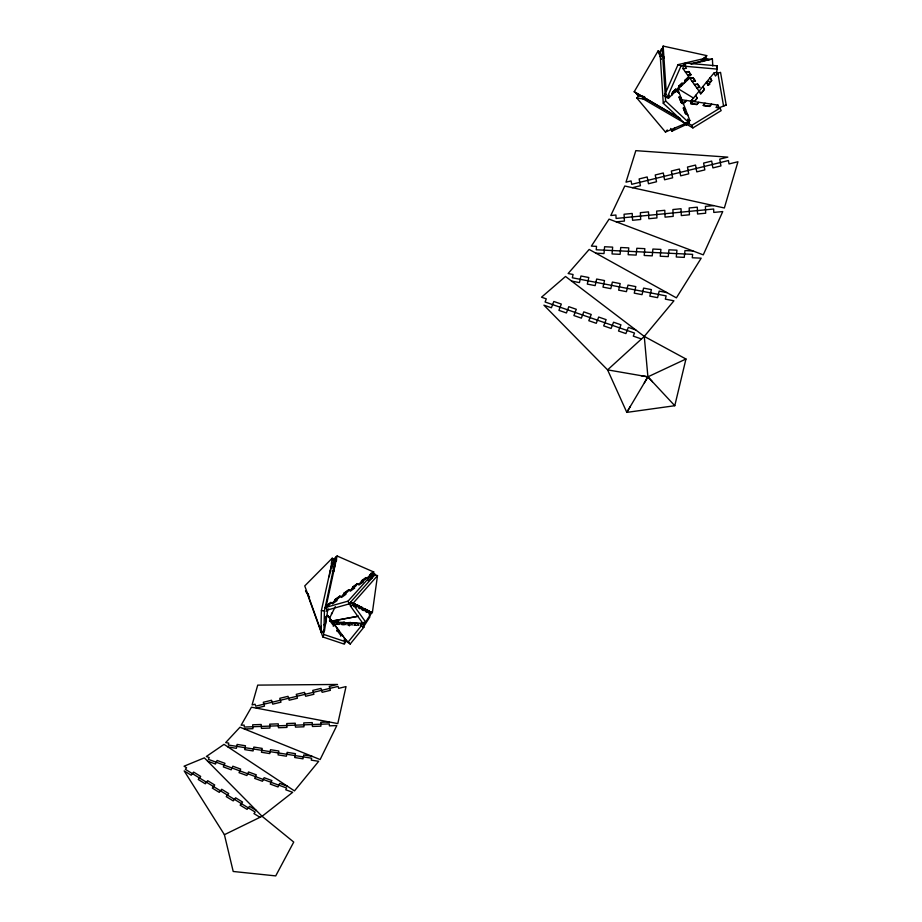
<?xml version="1.0" encoding="UTF-8"?>
<svg xmlns="http://www.w3.org/2000/svg" width="922" height="922" viewBox="0 0 922 922"><rect width="100%" height="100%" fill="white"/><g stroke="black" fill="none" stroke-linecap="round" stroke-linejoin="round"><path stroke-width="1.38" d="M326.123 611.298L327.656 610.479L324.429 630.936L324.325 629.599L323.933 632.1L320.902 631.904L321.375 610.675L331.897 562.996L334.801 563.181L333.891 570.948L332.381 571.778M323.933 632.1L324.417 610.871L335.965 557.095L332.957 560.115M717.685 74.279L716.751 72.354L717.281 65.877L685.15 63.019L685.023 66.257L686.475 68.32L683.075 68.724L683.202 65.497L685.472 65.22M331.54 614.225L331.597 613.107M716.867 69.138L717.281 65.877M369.618 612.058L372.35 612.681L377.501 575.616L370.84 573.323M332.001 568.183L332.819 563.054L334.893 564.541L333.891 570.948L331.943 570.833M333.626 563.941L334.306 559.689L332.231 558.202L304.756 585.908L320.718 630.279L322.884 631.743L323.876 634.474L322.85 636.975L344.39 644.178L345.427 641.689L344.102 639.914L345.934 639.972L344.897 642.45M320.718 630.279L321.375 626.153M329.269 576.757L330.295 570.303M332.231 558.202L331.321 563.884L332.819 563.054M320.902 631.904L321.294 629.403M330.871 569.416L331.897 562.996M370.045 574.66L371.681 575.973L367.486 578.958L365.85 577.621L361.62 580.63L363.268 581.966L359.004 584.997L357.344 583.649L356.146 585.724L351.835 588.789L353.034 586.715L354.693 588.063L350.348 591.152L348.689 589.792L347.49 591.878L343.088 595.001L344.286 592.904L345.969 594.275L341.532 597.421L339.861 596.05L338.651 598.148L334.179 601.328L335.377 599.231L337.06 600.602L332.554 603.818L330.86 602.435L329.65 604.544L325.086 607.782L326.296 605.662L337.083 555.978L373.779 572.009L372.58 574.049L368.846 576.711L370.045 574.66L373.779 572.009M630.314 406.498L626.822 412.388L674.777 405.715L685.956 359.004L644.271 336.415L565.532 276.473L541.525 297.195L546.285 298.855L545.098 302.001L634.509 333.038L633.287 336.138L641.47 338.973M361.309 607.817L365.838 609.35L365.331 611.413L367.037 612.277L367.544 610.226L364.766 609.58M367.544 610.226L369.238 611.09L368.731 613.13L370.402 613.971L370.898 611.943L368.155 611.309M350.452 602.297L355.189 603.898L354.659 606.031L356.491 606.953L357.021 604.832L354.152 604.175M357.021 604.832L358.819 605.754L358.301 607.863L360.087 608.774L360.606 606.676L357.771 606.019M360.606 606.676L362.369 607.575L361.85 609.661L363.602 610.537L364.109 608.462M666.053 94.908L665.43 96.983L668.438 98.262L690.382 77.287M668.438 98.262L669.372 95.15L667.309 97.11L664.301 95.83L678.027 64.644L703.428 58.731L706.321 59.93M706.402 60.114L703.428 58.731L702.391 61.578L705.687 58.443L706.713 55.608L663.172 46.1L662.203 48.958L665.615 100.959L688.907 122.718L686.544 124.966L663.264 103.252L660.313 56.668L662.561 54.41L664.071 58.328M667.309 97.11L681.07 65.911L685.726 64.805M329.65 618.005L335.331 606.641M332.623 624.09L333.66 622.235L335.631 621.785L338.593 621.924L336.622 622.385L335.585 624.24L338.57 624.401L339.619 622.523L344.621 622.212L342.638 622.673L341.589 624.551L344.632 624.713L345.692 622.823L350.775 622.5L348.77 622.972L347.709 624.874L350.821 625.035L351.881 623.122L357.045 622.799L355.028 623.272L353.967 625.197L357.137 625.37L358.209 623.433L363.452 623.111L364.017 626.096L369.849 617.002L369.319 614.179M363.948 627.133L362.761 627.064L363.833 625.128L361.424 623.583L360.352 625.531L363.948 627.133L350.199 644.029L345.773 640.433M337.083 555.978L332.9 561.152M365.85 577.621L364.651 579.684L360.421 582.692M680.332 118.731L634.198 91.774L658.101 50.917L660.221 52.335L661.547 55.781M659.403 52.519L661.558 48.854L663.183 51.586L661.558 48.843M659.276 53.856L662.146 48.947M644.363 382.803L647.901 376.844L685.956 359.004M353.599 604.59L350.383 605.938L363.095 623.675L365.631 621.993L371.14 613.487L366.691 610.03L367.786 611.782L366.08 610.917L363.256 608.266L364.351 610.041L362.611 609.154L359.73 606.469L360.848 608.266L359.061 607.356L356.134 604.636L357.263 606.446L355.443 605.524L352.458 602.758L349.922 604.429L351.052 606.261L353.599 604.59L352.458 602.758M363.095 623.675L364.006 622.269M347.778 642.496L361.528 625.589M690.394 101.789L713.916 73.069L716.59 72.273L717.639 74.256M694.393 101.397L697.055 98.158L695.684 95.335L697.205 98.239L694.543 101.466M706.517 82.116L707.912 84.974L711.6 80.491L710.194 77.609L711.761 80.571L708.061 85.055L706.517 82.116L709.168 81.309M718.365 108.07L726.19 105.027L720.543 72.354L717.869 73.161L715.495 76.042L713.916 73.069M670.663 128.446L671.965 131.166L674.904 127.605M644.271 336.415L647.901 376.844L626.81 412.376L607.586 369.872L644.271 336.426L673.936 300.803L665.338 299.143L666.145 295.893L572.332 277.787L573.069 274.479L568.113 273.523L589.181 249.447L676.391 297.864L701.193 258.172L692.261 257.757L692.618 254.357L596.223 249.781L596.522 246.358L591.371 246.116L609.085 219.125L703.267 254.864L722.744 211.564L713.778 212.429L713.663 209.017L616.103 218.445L615.919 215.022L610.79 215.518L624.793 186.014L724.358 207.98L737.946 161.753L729.014 163.943L728.415 160.543L631.731 184.308L631.074 180.919L625.992 182.164L635.823 150.655L727.827 157.132L719.748 159.114L720.946 165.925L712.89 167.908L711.68 161.096L703.613 163.079L704.834 169.89L696.778 171.872L695.545 165.073L687.478 167.055L688.722 173.843L680.667 175.825L679.41 169.037L671.354 171.019L672.622 177.808L664.566 179.778L663.298 172.99L655.231 174.973L656.522 181.761L648.477 183.743L647.175 176.955L639.13 178.937L640.433 185.714L632.4 187.696M719.068 107.655L717.961 105.085L715.979 107.448L720.059 108.047L721.165 110.617L692.906 127.916L643.302 98.977L642.15 96.51M353.345 602.953L377.501 575.616M326.791 609.177L325.904 606.353L327.702 606.146L326.031 607.333L326.918 610.168L348.977 603.956L374.735 574.994L374.701 573.968L372.119 572.839M326.031 607.333L348.09 601.121L371.405 575.098L372.234 577.806L368.051 580.791M644.501 96.856L638.704 95.946L636.814 97.997L665.43 132.03L667.286 129.967M663.264 103.252L665.615 100.959M688.308 122.038L689.887 120.54L677.555 88.65M660.313 56.668L662.722 54.375L663.725 56.991M664.301 95.83L666.364 93.871M700.466 61.544L706.713 55.608M685.91 80.56L688.031 78.635M326.918 610.168L328.589 608.969M326.296 605.662L330.86 602.435M335.377 599.231L339.861 596.05M344.286 592.904L348.689 589.792M353.034 586.715L357.344 583.649M325.904 606.353L330.468 603.115L332.266 602.907L336.784 599.692L334.986 599.911L339.469 596.73L341.255 596.522L345.681 593.376L343.906 593.584L348.297 590.472L350.072 590.253L354.417 587.164L352.653 587.383L356.964 584.329L358.727 584.11L362.991 581.079L361.228 581.298L371.405 575.098M352.619 604.809L354.313 603.703M353.748 606.63L355.443 605.524M356.284 606.653L357.943 605.558M359.857 608.462L361.505 607.379M363.349 610.226L364.985 609.154M366.772 611.954L368.385 610.894M369.538 614.548L371.14 613.487M344.113 642.957L346.66 641.297L343.71 637.321M333.245 626.245L334.928 625.151L339.296 631.386L338.57 630.049L336.749 629.991L340.414 634.924L342.235 634.993L342.961 636.318M336.887 631.144L338.57 630.049M340.541 636.088L342.235 634.993M326.065 616.564L327.736 615.481L345.934 639.972M329.65 621.382L331.321 620.299L332.047 621.635L327.736 615.481M687.351 122.822L691.765 125.38L720.059 108.047M325.051 618.063L326.595 617.244L326.48 615.908L325.512 624.067L323.979 624.874M371.301 575.72L374.701 573.968M371.301 576.78L374.712 575.017M260.016 817.295L253.965 813.596L255.175 812.063L185.368 769.328L186.578 767.761L184.054 766.205L204.338 757.861L262.079 816.293L293.738 842.074L275.724 875.9L233.208 871.474L224.415 834.698L262.079 816.293L292.677 792.321L285.774 789.785L286.604 788.022L208.384 759.348L209.19 757.538L206.332 756.489L224.034 744.365L294.475 790.903L318.689 761.307L311.267 760.143L311.648 758.207L228.368 745.045L228.714 743.097L225.66 742.613L239.985 727.216L320.13 759.555L336.818 725.568L329.396 725.845L329.315 723.908L244.284 727.055L244.157 725.107L241.115 725.222L251.441 707.186L337.786 723.597L346.027 686.579L338.639 688.354L338.074 686.406L255.682 706.171L255.083 704.224L252.075 704.95L257.722 685.115L337.51 684.458L329.258 686.429L330.387 690.336L322.147 692.307L321.006 688.411L312.765 690.394L313.906 694.289L305.666 696.26L304.514 692.364L296.273 694.347L297.437 698.231L289.197 700.213L288.033 696.329L279.792 698.3L280.968 702.184L272.739 704.154L271.552 700.271L263.312 702.253L264.51 706.137L256.281 708.108M671.965 131.166L687.478 123.986M665.43 132.03L686.625 122.995M726.19 105.027L723.528 105.846L717.869 73.161M707.912 84.974L709.779 84.501M691.362 63.964L712.395 58.95L712.775 65.981M690.463 63.687L712.395 58.95M331.482 621.255L358.105 616.276M331.92 621.025L358.266 616.23M713.547 205.594L705.422 206.378L705.664 213.213L697.551 213.996L697.297 207.173L689.172 207.957L689.437 214.78L681.312 215.564L681.035 208.741L672.91 209.525L673.198 216.359L665.073 217.143L664.774 210.308L656.637 211.092L656.948 217.926L648.823 218.71L648.5 211.876L640.364 212.671L640.686 219.494L632.561 220.277L632.215 213.455L624.067 214.238L624.424 221.073L616.288 221.856M683.329 65.37L685.507 65.185M329.223 721.961L320.741 722.283L320.914 726.156L312.431 726.478L312.247 722.594L303.753 722.906L303.949 726.79L295.455 727.101L295.259 723.217L286.754 723.539L286.961 727.423L278.456 727.735L278.248 723.851L269.731 724.162L269.95 728.057L261.433 728.368L261.214 724.485L252.686 724.796L252.928 728.68L244.399 729.002M334.928 625.151L333.107 625.081L329.5 620.229L331.321 620.299M692.964 250.957L684.965 250.577L684.262 257.376L676.264 256.996L676.955 250.196L668.934 249.804L668.254 256.616L660.244 256.235L660.913 249.424L652.891 249.044L652.234 255.855L644.201 255.475L644.847 248.663L636.814 248.272L636.18 255.094L628.147 254.714L628.769 247.891L620.713 247.511L620.103 254.334L612.047 253.953L612.657 247.131L604.59 246.739L604.002 253.573L595.935 253.193M361.424 623.583L333.66 622.235L334.018 624.136M321.375 610.675L324.417 610.871M685.023 66.257L717.166 69.104M681.404 99.726L717.961 105.085M644.536 96.672L642.173 96.326L643.302 98.977M681.946 102.215L684.412 102.573L686.348 100.452L684.389 102.757L681.911 102.4M636.814 97.997L648.016 99.68M312.028 756.282L303.753 754.968L302.992 758.829L294.694 757.515L295.455 753.666L287.145 752.352L286.396 756.213L278.087 754.899L278.836 751.027L270.503 749.713L269.777 753.585L261.445 752.271L262.171 748.399L253.827 747.074L253.101 750.946L244.745 749.632L245.459 745.748L237.092 744.423L236.389 748.307L228.011 746.981M709.295 59.215L703.751 58.005M641.193 375.692L647.901 376.844L674.777 405.715M571.582 281.083L579.454 282.593L580.952 276.001L588.812 277.522L587.302 284.103L595.151 285.624L596.672 279.043L604.521 280.553L602.988 287.134L610.813 288.644L612.358 282.074L620.183 283.584L618.639 290.142L626.441 291.652L627.997 285.094L635.811 286.604L634.244 293.15L642.035 294.66L643.602 288.113L651.393 289.612L649.814 296.158L657.582 297.656L659.172 291.122L666.952 292.62M352.308 603.242L355.189 603.898M355.973 605.097L358.819 605.754M360.49 607.137L362.369 607.575M363.049 608.704L365.838 609.35M366.472 610.456L369.238 611.09M323.876 634.474L345.427 641.689M638.162 95.761L635.8 92.949L638.704 95.946M635.742 329.926L628.355 327.368L625.9 333.58L618.512 331.01L620.955 324.798L613.545 322.216L611.102 328.451L603.691 325.881L606.123 319.634L598.689 317.053L596.257 323.299L588.812 320.718L591.233 314.471L583.776 311.878L581.356 318.136L573.899 315.555L576.296 309.285L568.816 306.68L566.419 312.961L558.928 310.357L561.314 304.076L553.811 301.471L551.425 307.764L543.911 305.159L607.586 369.872L647.901 376.844L652.419 381.696M287.422 786.247L279.666 783.4L278.029 786.95L270.261 784.103L271.898 780.554L264.118 777.695L262.482 781.257L254.679 778.399L256.316 774.826L248.502 771.968L246.877 775.54L239.052 772.671L240.665 769.086L232.817 766.217L231.203 769.801L223.343 766.92L224.956 763.324L217.085 760.443L215.471 764.038L207.588 761.146M678.027 64.644L681.07 65.911M350.383 605.938L351.052 606.261M370.898 611.943L372.35 612.681M689.887 120.54L687.547 119.18L688.907 122.718M634.198 91.774L680.494 118.708M678.604 88.996L693.621 98.147M256.385 810.53L249.482 806.301L247.061 809.378L240.146 805.148L242.555 802.059L235.629 797.807L233.208 800.895L226.259 796.643L228.668 793.554L221.695 789.278L219.286 792.378L212.302 788.103L214.711 784.991L207.704 780.704L205.295 783.815L198.265 779.516L200.673 776.393L193.632 772.083L191.223 775.218L184.17 770.896L224.415 834.698M347.329 641.09L350.199 644.029M309.562 597.076L307.499 594.287L322.85 636.975M352.93 604.256L365.631 621.993M683.075 68.724L698.749 90.702M308.202 595.186L305.539 590.829L308.536 594.874L307.798 593.538M691.765 125.38L692.906 127.916M676.241 89.411L677.082 91.578L679.226 92.984L676.909 91.612L676.08 89.446M658.101 50.917L661.316 59.273M685.634 122.614L686.544 124.966M348.09 601.121L348.977 603.956M336.553 559.885L335.965 557.095L336.495 560.91M358.209 623.433L358.577 625.416M355.028 623.272L355.396 625.243M351.881 623.122L352.25 625.081M348.77 622.972L349.323 625.9M345.692 622.823L346.05 624.759M342.638 622.673L342.996 624.597M339.619 622.523L339.976 624.448M336.622 622.385L336.979 624.286M663.172 46.1L666.214 91.681M672.576 92.096L671.642 95.197L672.668 92.281L675.849 89.25L674.823 92.154L675.768 89.054L672.576 92.096M678.926 86.046L677.981 89.134L679.018 86.23L682.153 83.245L681.116 86.138L682.061 83.049L678.926 86.046M685.173 80.087L684.228 83.164L685.265 80.283L688.354 77.333L687.316 80.214L688.261 77.137L685.173 80.087M704.258 89.422L700.639 93.814L699.256 90.967L700.789 93.894L704.408 89.492L702.864 86.564L704.258 89.422M711.542 104.14L709.56 106.491L703.198 105.546L705.169 103.206L703.232 105.362L709.594 106.307L711.542 104.14M692.572 101.362L690.601 103.679L696.871 104.612L698.841 102.284L696.905 104.428L690.636 103.495L692.572 101.362M688.769 71.559L685.38 71.962L688.653 71.686L690.924 74.889L687.674 75.166L691.039 74.763L688.769 71.559M693.286 77.944L689.933 78.335L693.171 78.059L695.395 81.205L692.168 81.47L695.511 81.078L693.286 77.944M697.712 84.202L694.381 84.582L697.597 84.317L699.775 87.394L696.583 87.659L699.89 87.279L697.712 84.202M687.731 114.962L685.392 113.602L683.248 108.047L685.588 109.407L683.421 108.024L685.565 113.567L687.731 114.962M683.456 103.898L681.128 102.538L679.007 97.052L681.335 98.424L679.18 97.029L681.289 102.503L683.456 103.898M693.148 101.581L692.145 99.657L693.056 101.535"/></g></svg>
